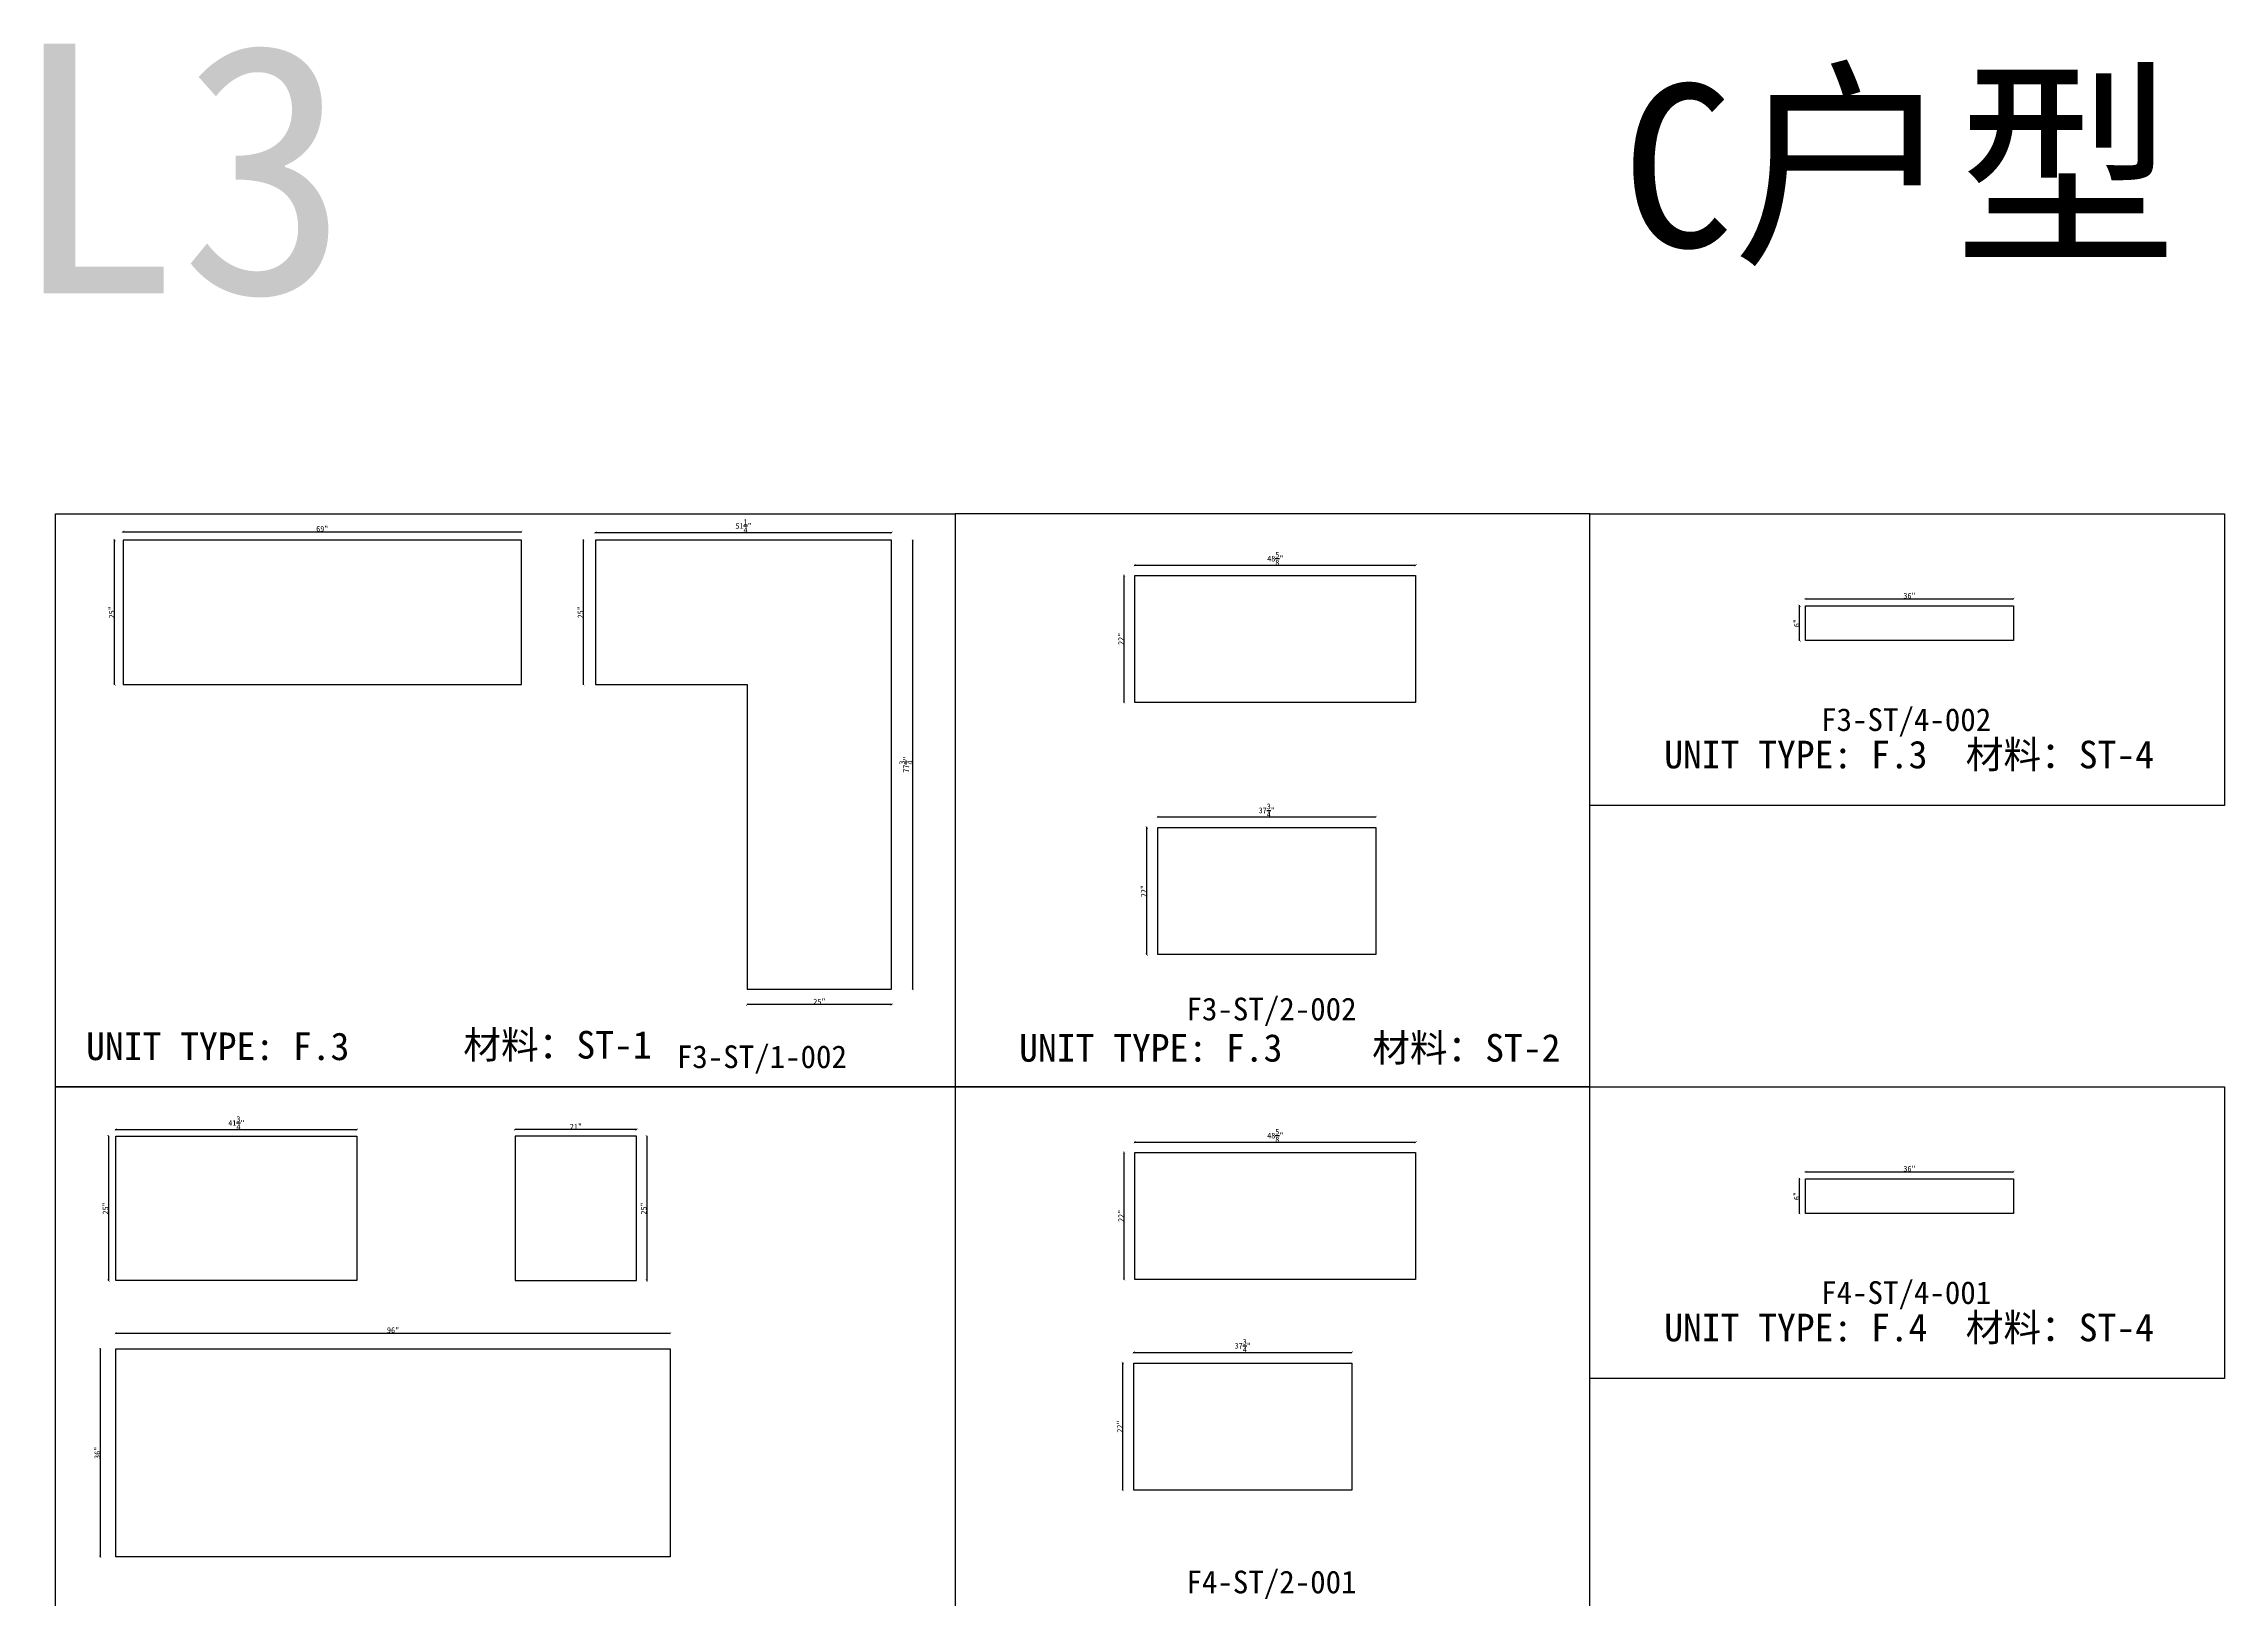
# Model space of a CAD drawing. Header units: millimetres. Extents: x -46966 to 138077, y -48408 to 2116.
# Drawn here: x 29545 to 39139, y -4727 to 2116 of the extents above; entities that cross this region are included whole.
import ezdxf
from ezdxf.enums import TextEntityAlignment as Align

# ---------------------------------------------------------------- set-up
doc = ezdxf.new("R2010")
doc.units = ezdxf.units.MM
doc.layers.add('PART_NUMBER', color=3, linetype='Continuous')
doc.styles.add('样式 1', font='')
doc.styles.get('样式 1').set_extended_font_data('NSimSun')
doc.dimstyles.new('副本 ISO-25', dxfattribs={"dimtxt": 25, "dimasz": 10, "dimexe": 1.5, "dimexo": 0.5, "dimtad": 1, "dimlfac": 0.03937, "dimlunit": 5, "dimtxsty": '样式 1', "dimblk": 'ARCHTICK', "dimcen": 2.5, "dimclrd": 256, "dimclrt": 1, "dimazin": 3, "dimtfac": 1, "dimtmove": 0, "dimatfit": 3, "dimfxlon": 1})

# ---------------------------------------------------------------- blocks, each defined once
blk = doc.blocks.new('_ArchTick')
at = {"color": 0, "linetype": 'ByBlock', "const_width": 0.15}
blk.add_lwpolyline([(-0.5, -0.5), (0.5, 0.5)], dxfattribs=at)
blk = doc.blocks.new('*D952')
at = {"color": 0, "lineweight": -2, "transparency": 16777216}
for p, q in [((29858.9, -67.7), (29856.4, -67.7)), ((29858.9, -702.7), (29856.4, -702.7))]:
    blk.add_line(p, q, dxfattribs=at)
at = {"lineweight": -2, "transparency": 16777216}
blk.add_line((29857.9, -702.7), (29857.9, -67.7), dxfattribs=at)
at = {"layer": 'Defpoints', "color": 0, "transparency": 16777216}
for p in [(29857.9, -67.7), (29894.9, -67.7), (29894.9, -702.7)]:
    blk.add_point(p, dxfattribs=at)
at = {"lineweight": -2, "transparency": 16777216, "xscale": 10, "yscale": 10, "zscale": 10}
for p, rotation in [((29857.9, -67.7), 90), ((29857.9, -702.7), 270)]:
    blk.add_blockref('_ArchTick', p, dxfattribs=dict(at, rotation=rotation))
at = {"color": 1, "transparency": 16777216, "insert": (29844.8, -385.2), "char_height": 25, "attachment_point": 5, "rotation": 90, "style": '样式 1'}
blk.add_mtext('\\A1;25"', dxfattribs=at)
blk = doc.blocks.new('*D953')
at = {"color": 0, "lineweight": -2, "transparency": 16777216}
for p, q in [((29894.9, -32.3), (29894.9, -29.8)), ((31647.5, -32.3), (31647.5, -29.8))]:
    blk.add_line(p, q, dxfattribs=at)
at = {"lineweight": -2, "transparency": 16777216}
blk.add_line((29894.9, -31.3), (31647.5, -31.3), dxfattribs=at)
at = {"layer": 'Defpoints', "color": 0, "transparency": 16777216}
for p in [(29894.9, -67.7), (31647.5, -31.3), (31647.5, -67.7)]:
    blk.add_point(p, dxfattribs=at)
at = {"lineweight": -2, "transparency": 16777216, "xscale": 10, "yscale": 10, "zscale": 10, "rotation": 180}
blk.add_blockref('_ArchTick', (29894.9, -31.3), dxfattribs=at)
at = {"lineweight": -2, "transparency": 16777216, "xscale": 10, "yscale": 10, "zscale": 10}
blk.add_blockref('_ArchTick', (31647.5, -31.3), dxfattribs=at)
at = {"color": 1, "transparency": 16777216, "insert": (30771.2, -18.2), "char_height": 25, "attachment_point": 5, "style": '样式 1'}
blk.add_mtext('\\A1;69"', dxfattribs=at)
blk = doc.blocks.new('*D954')
at = {"color": 0, "lineweight": -2, "transparency": 16777216}
for p, q in [((31973.7, -35.5), (31973.7, -33)), ((33275.5, -35.5), (33275.5, -33))]:
    blk.add_line(p, q, dxfattribs=at)
at = {"lineweight": -2, "transparency": 16777216}
blk.add_line((31973.7, -34.5), (33275.5, -34.5), dxfattribs=at)
at = {"layer": 'Defpoints', "color": 0, "transparency": 16777216}
for p in [(31973.7, -67.7), (33275.5, -34.5), (33275.5, -67.7)]:
    blk.add_point(p, dxfattribs=at)
at = {"lineweight": -2, "transparency": 16777216, "xscale": 10, "yscale": 10, "zscale": 10, "rotation": 180}
blk.add_blockref('_ArchTick', (31973.7, -34.5), dxfattribs=at)
at = {"lineweight": -2, "transparency": 16777216, "xscale": 10, "yscale": 10, "zscale": 10}
blk.add_blockref('_ArchTick', (33275.5, -34.5), dxfattribs=at)
at = {"color": 1, "transparency": 16777216, "insert": (32624.6, -5.5), "char_height": 25, "attachment_point": 5, "style": '样式 1'}
blk.add_mtext('\\A1;51{\\H1x;\\S1/4;}"', dxfattribs=at)
blk = doc.blocks.new('*D955')
at = {"color": 0, "lineweight": -2, "transparency": 16777216}
for p, q in [((31921.3, -67.7), (31918.8, -67.7)), ((31921.3, -702.7), (31918.8, -702.7))]:
    blk.add_line(p, q, dxfattribs=at)
at = {"lineweight": -2, "transparency": 16777216}
blk.add_line((31920.3, -702.7), (31920.3, -67.7), dxfattribs=at)
at = {"layer": 'Defpoints', "color": 0, "transparency": 16777216}
for p in [(31920.3, -67.7), (31973.7, -67.7), (31973.7, -702.7)]:
    blk.add_point(p, dxfattribs=at)
at = {"lineweight": -2, "transparency": 16777216, "xscale": 10, "yscale": 10, "zscale": 10}
for p, rotation in [((31920.3, -67.7), 90), ((31920.3, -702.7), 270)]:
    blk.add_blockref('_ArchTick', p, dxfattribs=dict(at, rotation=rotation))
at = {"color": 1, "transparency": 16777216, "insert": (31907.2, -385.2), "char_height": 25, "attachment_point": 5, "rotation": 90, "style": '样式 1'}
blk.add_mtext('\\A1;25"', dxfattribs=at)
blk = doc.blocks.new('*D956')
at = {"color": 0, "lineweight": -2, "transparency": 16777216}
for p, q in [((32640.5, -2109.9), (32640.5, -2112.4)), ((33275.5, -2109.9), (33275.5, -2112.4))]:
    blk.add_line(p, q, dxfattribs=at)
at = {"lineweight": -2, "transparency": 16777216}
blk.add_line((33275.5, -2110.9), (32640.5, -2110.9), dxfattribs=at)
at = {"layer": 'Defpoints', "color": 0, "transparency": 16777216}
for p in [(32640.5, -2042.5), (33275.5, -2042.5), (32640.5, -2110.9)]:
    blk.add_point(p, dxfattribs=at)
at = {"lineweight": -2, "transparency": 16777216, "xscale": 10, "yscale": 10, "zscale": 10, "rotation": 180}
blk.add_blockref('_ArchTick', (32640.5, -2110.9), dxfattribs=at)
at = {"lineweight": -2, "transparency": 16777216, "xscale": 10, "yscale": 10, "zscale": 10}
blk.add_blockref('_ArchTick', (33275.5, -2110.9), dxfattribs=at)
at = {"color": 1, "transparency": 16777216, "insert": (32958, -2097.8), "char_height": 25, "attachment_point": 5, "style": '样式 1'}
blk.add_mtext('\\A1;25"', dxfattribs=at)
blk = doc.blocks.new('*D957')
at = {"color": 0, "lineweight": -2, "transparency": 16777216}
for p, q in [((33367.7, -67.7), (33370.2, -67.7)), ((33367.7, -2042.5), (33370.2, -2042.5))]:
    blk.add_line(p, q, dxfattribs=at)
at = {"lineweight": -2, "transparency": 16777216}
blk.add_line((33368.7, -2042.5), (33368.7, -67.7), dxfattribs=at)
at = {"layer": 'Defpoints', "color": 0, "transparency": 16777216}
for p in [(33275.5, -67.7), (33368.7, -67.7), (33275.5, -2042.5)]:
    blk.add_point(p, dxfattribs=at)
at = {"lineweight": -2, "transparency": 16777216, "xscale": 10, "yscale": 10, "zscale": 10}
for p, rotation in [((33368.7, -67.7), 90), ((33368.7, -2042.5), 270)]:
    blk.add_blockref('_ArchTick', p, dxfattribs=dict(at, rotation=rotation))
at = {"color": 1, "transparency": 16777216, "insert": (33339.6, -1055.1), "char_height": 25, "attachment_point": 5, "rotation": 90, "style": '样式 1'}
blk.add_mtext('\\A1;77{\\H1x;\\S3/4;}"', dxfattribs=at)
blk = doc.blocks.new('*D958')
at = {"color": 0, "lineweight": -2, "transparency": 16777216}
for p, q in [((34346, -179.2), (34346, -176.7)), ((35581.1, -179.2), (35581.1, -176.7))]:
    blk.add_line(p, q, dxfattribs=at)
at = {"lineweight": -2, "transparency": 16777216}
blk.add_line((34346, -178.2), (35581.1, -178.2), dxfattribs=at)
at = {"layer": 'Defpoints', "color": 0, "transparency": 16777216}
for p in [(35581.1, -178.2), (34346, -222.7), (35581.1, -222.7)]:
    blk.add_point(p, dxfattribs=at)
at = {"lineweight": -2, "transparency": 16777216, "xscale": 10, "yscale": 10, "zscale": 10, "rotation": 180}
blk.add_blockref('_ArchTick', (34346, -178.2), dxfattribs=at)
at = {"lineweight": -2, "transparency": 16777216, "xscale": 10, "yscale": 10, "zscale": 10}
blk.add_blockref('_ArchTick', (35581.1, -178.2), dxfattribs=at)
at = {"color": 1, "transparency": 16777216, "insert": (34963.6, -149.1), "char_height": 25, "attachment_point": 5, "style": '样式 1'}
blk.add_mtext('\\A1;48{\\H1x;\\S5/8;}"', dxfattribs=at)
blk = doc.blocks.new('*D959')
at = {"color": 0, "lineweight": -2, "transparency": 16777216}
for p, q in [((34299.3, -222.7), (34296.8, -222.7)), ((34299.3, -781.5), (34296.8, -781.5))]:
    blk.add_line(p, q, dxfattribs=at)
at = {"lineweight": -2, "transparency": 16777216}
blk.add_line((34298.3, -781.5), (34298.3, -222.7), dxfattribs=at)
at = {"layer": 'Defpoints', "color": 0, "transparency": 16777216}
for p in [(34298.3, -222.7), (34346, -222.7), (34346, -781.5)]:
    blk.add_point(p, dxfattribs=at)
at = {"lineweight": -2, "transparency": 16777216, "xscale": 10, "yscale": 10, "zscale": 10}
for p, rotation in [((34298.3, -222.7), 90), ((34298.3, -781.5), 270)]:
    blk.add_blockref('_ArchTick', p, dxfattribs=dict(at, rotation=rotation))
at = {"color": 1, "transparency": 16777216, "insert": (34285.1, -502.1), "char_height": 25, "attachment_point": 5, "rotation": 90, "style": '样式 1'}
blk.add_mtext('\\A1;22"', dxfattribs=at)
blk = doc.blocks.new('*D960')
at = {"color": 0, "lineweight": -2, "transparency": 16777216}
for p, q in [((34446.6, -1286.4), (34446.6, -1283.9)), ((35405.4, -1286.4), (35405.4, -1283.9))]:
    blk.add_line(p, q, dxfattribs=at)
at = {"lineweight": -2, "transparency": 16777216}
blk.add_line((34446.6, -1285.4), (35405.4, -1285.4), dxfattribs=at)
at = {"layer": 'Defpoints', "color": 0, "transparency": 16777216}
for p in [(34446.6, -1332.3), (35405.4, -1285.4), (35405.4, -1332.3)]:
    blk.add_point(p, dxfattribs=at)
at = {"lineweight": -2, "transparency": 16777216, "xscale": 10, "yscale": 10, "zscale": 10, "rotation": 180}
blk.add_blockref('_ArchTick', (34446.6, -1285.4), dxfattribs=at)
at = {"lineweight": -2, "transparency": 16777216, "xscale": 10, "yscale": 10, "zscale": 10}
blk.add_blockref('_ArchTick', (35405.4, -1285.4), dxfattribs=at)
at = {"color": 1, "transparency": 16777216, "insert": (34926, -1256.4), "char_height": 25, "attachment_point": 5, "style": '样式 1'}
blk.add_mtext('\\A1;37{\\H1x;\\S3/4;}"', dxfattribs=at)
blk = doc.blocks.new('*D961')
at = {"color": 0, "lineweight": -2, "transparency": 16777216}
for p, q in [((34399.5, -1332.3), (34397, -1332.3)), ((34399.5, -1891.1), (34397, -1891.1))]:
    blk.add_line(p, q, dxfattribs=at)
at = {"lineweight": -2, "transparency": 16777216}
blk.add_line((34398.5, -1891.1), (34398.5, -1332.3), dxfattribs=at)
at = {"layer": 'Defpoints', "color": 0, "transparency": 16777216}
for p in [(34398.5, -1332.3), (34446.6, -1332.3), (34446.6, -1891.1)]:
    blk.add_point(p, dxfattribs=at)
at = {"lineweight": -2, "transparency": 16777216, "xscale": 10, "yscale": 10, "zscale": 10}
for p, rotation in [((34398.5, -1332.3), 90), ((34398.5, -1891.1), 270)]:
    blk.add_blockref('_ArchTick', p, dxfattribs=dict(at, rotation=rotation))
at = {"color": 1, "transparency": 16777216, "insert": (34385.3, -1611.7), "char_height": 25, "attachment_point": 5, "rotation": 90, "style": '样式 1'}
blk.add_mtext('\\A1;22"', dxfattribs=at)
blk = doc.blocks.new('*D947')
at = {"color": 0, "lineweight": -2, "transparency": 16777216}
for p, q in [((29863.4, -2661.8), (29863.4, -2659.3)), ((30923.8, -2661.8), (30923.8, -2659.3))]:
    blk.add_line(p, q, dxfattribs=at)
at = {"lineweight": -2, "transparency": 16777216}
blk.add_line((29863.4, -2660.8), (30923.8, -2660.8), dxfattribs=at)
at = {"layer": 'Defpoints', "color": 0, "transparency": 16777216}
for p in [(30923.8, -2660.8), (29863.4, -2690.1), (30923.8, -2690.1)]:
    blk.add_point(p, dxfattribs=at)
at = {"lineweight": -2, "transparency": 16777216, "xscale": 10, "yscale": 10, "zscale": 10, "rotation": 180}
blk.add_blockref('_ArchTick', (29863.4, -2660.8), dxfattribs=at)
at = {"lineweight": -2, "transparency": 16777216, "xscale": 10, "yscale": 10, "zscale": 10}
blk.add_blockref('_ArchTick', (30923.8, -2660.8), dxfattribs=at)
at = {"color": 1, "transparency": 16777216, "insert": (30393.6, -2631.7), "char_height": 25, "attachment_point": 5, "style": '样式 1'}
blk.add_mtext('\\A1;41{\\H1x;\\S3/4;}"', dxfattribs=at)
blk = doc.blocks.new('*D948')
at = {"color": 0, "lineweight": -2, "transparency": 16777216}
for p, q in [((29831.7, -2690.1), (29829.2, -2690.1)), ((29831.7, -3325.1), (29829.2, -3325.1))]:
    blk.add_line(p, q, dxfattribs=at)
at = {"lineweight": -2, "transparency": 16777216}
blk.add_line((29830.7, -2690.1), (29830.7, -3325.1), dxfattribs=at)
at = {"layer": 'Defpoints', "color": 0, "transparency": 16777216}
for p in [(29863.4, -2690.1), (29830.7, -3325.1), (29863.4, -3325.1)]:
    blk.add_point(p, dxfattribs=at)
at = {"lineweight": -2, "transparency": 16777216, "xscale": 10, "yscale": 10, "zscale": 10}
for p, rotation in [((29830.7, -2690.1), 90), ((29830.7, -3325.1), 270)]:
    blk.add_blockref('_ArchTick', p, dxfattribs=dict(at, rotation=rotation))
at = {"color": 1, "transparency": 16777216, "insert": (29817.5, -3007.6), "char_height": 25, "attachment_point": 5, "rotation": 90, "style": '样式 1'}
blk.add_mtext('\\A1;25"', dxfattribs=at)
blk = doc.blocks.new('*D949')
at = {"color": 0, "lineweight": -2, "transparency": 16777216}
for p, q in [((31620.4, -2661.8), (31620.4, -2659.3)), ((32153.8, -2661.8), (32153.8, -2659.3))]:
    blk.add_line(p, q, dxfattribs=at)
at = {"lineweight": -2, "transparency": 16777216}
blk.add_line((32153.8, -2660.8), (31620.4, -2660.8), dxfattribs=at)
at = {"layer": 'Defpoints', "color": 0, "transparency": 16777216}
for p in [(31620.4, -2660.8), (31620.4, -2690.1), (32153.8, -2690.1)]:
    blk.add_point(p, dxfattribs=at)
at = {"lineweight": -2, "transparency": 16777216, "xscale": 10, "yscale": 10, "zscale": 10, "rotation": 180}
blk.add_blockref('_ArchTick', (31620.4, -2660.8), dxfattribs=at)
at = {"lineweight": -2, "transparency": 16777216, "xscale": 10, "yscale": 10, "zscale": 10}
blk.add_blockref('_ArchTick', (32153.8, -2660.8), dxfattribs=at)
at = {"color": 1, "transparency": 16777216, "insert": (31887.1, -2647.7), "char_height": 25, "attachment_point": 5, "style": '样式 1'}
blk.add_mtext('\\A1;21"', dxfattribs=at)
blk = doc.blocks.new('*D950')
at = {"color": 0, "lineweight": -2, "transparency": 16777216}
for p, q in [((32197.7, -2690.1), (32200.2, -2690.1)), ((32197.7, -3325.1), (32200.2, -3325.1))]:
    blk.add_line(p, q, dxfattribs=at)
at = {"lineweight": -2, "transparency": 16777216}
blk.add_line((32198.7, -2690.1), (32198.7, -3325.1), dxfattribs=at)
at = {"layer": 'Defpoints', "color": 0, "transparency": 16777216}
for p in [(32153.8, -2690.1), (32153.8, -3325.1), (32198.7, -3325.1)]:
    blk.add_point(p, dxfattribs=at)
at = {"lineweight": -2, "transparency": 16777216, "xscale": 10, "yscale": 10, "zscale": 10}
for p, rotation in [((32198.7, -2690.1), 90), ((32198.7, -3325.1), 270)]:
    blk.add_blockref('_ArchTick', p, dxfattribs=dict(at, rotation=rotation))
at = {"color": 1, "transparency": 16777216, "insert": (32185.5, -3007.6), "char_height": 25, "attachment_point": 5, "rotation": 90, "style": '样式 1'}
blk.add_mtext('\\A1;25"', dxfattribs=at)
blk = doc.blocks.new('*D951')
at = {"color": 0, "lineweight": -2, "transparency": 16777216}
for p, q in [((29863.4, -3557.2), (29863.4, -3554.7)), ((32301.8, -3557.2), (32301.8, -3554.7))]:
    blk.add_line(p, q, dxfattribs=at)
at = {"lineweight": -2, "transparency": 16777216}
blk.add_line((29863.4, -3556.2), (32301.8, -3556.2), dxfattribs=at)
at = {"layer": 'Defpoints', "color": 0, "transparency": 16777216}
for p in [(29863.4, -3625.5), (32301.8, -3556.2), (32301.8, -3625.5)]:
    blk.add_point(p, dxfattribs=at)
at = {"lineweight": -2, "transparency": 16777216, "xscale": 10, "yscale": 10, "zscale": 10, "rotation": 180}
blk.add_blockref('_ArchTick', (29863.4, -3556.2), dxfattribs=at)
at = {"lineweight": -2, "transparency": 16777216, "xscale": 10, "yscale": 10, "zscale": 10}
blk.add_blockref('_ArchTick', (32301.8, -3556.2), dxfattribs=at)
at = {"color": 1, "transparency": 16777216, "insert": (31082.6, -3543.1), "char_height": 25, "attachment_point": 5, "style": '样式 1'}
blk.add_mtext('\\A1;96"', dxfattribs=at)
blk = doc.blocks.new('*D962')
at = {"color": 0, "lineweight": -2, "transparency": 16777216}
for p, q in [((29795.6, -3625.5), (29793.1, -3625.5)), ((29795.6, -4539.9), (29793.1, -4539.9))]:
    blk.add_line(p, q, dxfattribs=at)
at = {"lineweight": -2, "transparency": 16777216}
blk.add_line((29794.6, -3625.5), (29794.6, -4539.9), dxfattribs=at)
at = {"layer": 'Defpoints', "color": 0, "transparency": 16777216}
for p in [(29863.4, -3625.5), (29794.6, -4539.9), (29863.4, -4539.9)]:
    blk.add_point(p, dxfattribs=at)
at = {"lineweight": -2, "transparency": 16777216, "xscale": 10, "yscale": 10, "zscale": 10}
for p, rotation in [((29794.6, -3625.5), 90), ((29794.6, -4539.9), 270)]:
    blk.add_blockref('_ArchTick', p, dxfattribs=dict(at, rotation=rotation))
at = {"color": 1, "transparency": 16777216, "insert": (29781.5, -4082.7), "char_height": 25, "attachment_point": 5, "rotation": 90, "style": '样式 1'}
blk.add_mtext('\\A1;36"', dxfattribs=at)
blk = doc.blocks.new('*D963')
at = {"color": 0, "lineweight": -2, "transparency": 16777216}
for p, q in [((34346, -2717.3), (34346, -2714.8)), ((35581.1, -2717.3), (35581.1, -2714.8))]:
    blk.add_line(p, q, dxfattribs=at)
at = {"lineweight": -2, "transparency": 16777216}
blk.add_line((34346, -2716.3), (35581.1, -2716.3), dxfattribs=at)
at = {"layer": 'Defpoints', "color": 0, "transparency": 16777216}
for p in [(34346, -2760.9), (35581.1, -2716.3), (35581.1, -2760.9)]:
    blk.add_point(p, dxfattribs=at)
at = {"lineweight": -2, "transparency": 16777216, "xscale": 10, "yscale": 10, "zscale": 10, "rotation": 180}
blk.add_blockref('_ArchTick', (34346, -2716.3), dxfattribs=at)
at = {"lineweight": -2, "transparency": 16777216, "xscale": 10, "yscale": 10, "zscale": 10}
blk.add_blockref('_ArchTick', (35581.1, -2716.3), dxfattribs=at)
at = {"color": 1, "transparency": 16777216, "insert": (34963.6, -2687.2), "char_height": 25, "attachment_point": 5, "style": '样式 1'}
blk.add_mtext('\\A1;48{\\H1x;\\S5/8;}"', dxfattribs=at)
blk = doc.blocks.new('*D964')
at = {"color": 0, "lineweight": -2, "transparency": 16777216}
for p, q in [((34299.3, -2760.9), (34296.8, -2760.9)), ((34299.3, -3319.7), (34296.8, -3319.7))]:
    blk.add_line(p, q, dxfattribs=at)
at = {"lineweight": -2, "transparency": 16777216}
blk.add_line((34298.3, -3319.7), (34298.3, -2760.9), dxfattribs=at)
at = {"layer": 'Defpoints', "color": 0, "transparency": 16777216}
for p in [(34298.3, -2760.9), (34346, -2760.9), (34346, -3319.7)]:
    blk.add_point(p, dxfattribs=at)
at = {"lineweight": -2, "transparency": 16777216, "xscale": 10, "yscale": 10, "zscale": 10}
for p, rotation in [((34298.3, -2760.9), 90), ((34298.3, -3319.7), 270)]:
    blk.add_blockref('_ArchTick', p, dxfattribs=dict(at, rotation=rotation))
at = {"color": 1, "transparency": 16777216, "insert": (34285.1, -3040.3), "char_height": 25, "attachment_point": 5, "rotation": 90, "style": '样式 1'}
blk.add_mtext('\\A1;22"', dxfattribs=at)
blk = doc.blocks.new('*D965')
at = {"color": 0, "lineweight": -2, "transparency": 16777216}
for p, q in [((34341, -3641.8), (34341, -3639.3)), ((35299.9, -3641.8), (35299.9, -3639.3))]:
    blk.add_line(p, q, dxfattribs=at)
at = {"lineweight": -2, "transparency": 16777216}
blk.add_line((34341, -3640.8), (35299.9, -3640.8), dxfattribs=at)
at = {"layer": 'Defpoints', "color": 0, "transparency": 16777216}
for p in [(35299.9, -3640.8), (34341, -3687.6), (35299.9, -3687.6)]:
    blk.add_point(p, dxfattribs=at)
at = {"lineweight": -2, "transparency": 16777216, "xscale": 10, "yscale": 10, "zscale": 10, "rotation": 180}
blk.add_blockref('_ArchTick', (34341, -3640.8), dxfattribs=at)
at = {"lineweight": -2, "transparency": 16777216, "xscale": 10, "yscale": 10, "zscale": 10}
blk.add_blockref('_ArchTick', (35299.9, -3640.8), dxfattribs=at)
at = {"color": 1, "transparency": 16777216, "insert": (34820.5, -3611.7), "char_height": 25, "attachment_point": 5, "style": '样式 1'}
blk.add_mtext('\\A1;37{\\H1x;\\S3/4;}"', dxfattribs=at)
blk = doc.blocks.new('*D966')
at = {"color": 0, "lineweight": -2, "transparency": 16777216}
for p, q in [((34293.9, -3687.6), (34291.4, -3687.6)), ((34293.9, -4246.4), (34291.4, -4246.4))]:
    blk.add_line(p, q, dxfattribs=at)
at = {"lineweight": -2, "transparency": 16777216}
blk.add_line((34292.9, -4246.4), (34292.9, -3687.6), dxfattribs=at)
at = {"layer": 'Defpoints', "color": 0, "transparency": 16777216}
for p in [(34292.9, -3687.6), (34341, -3687.6), (34341, -4246.4)]:
    blk.add_point(p, dxfattribs=at)
at = {"lineweight": -2, "transparency": 16777216, "xscale": 10, "yscale": 10, "zscale": 10}
for p, rotation in [((34292.9, -3687.6), 90), ((34292.9, -4246.4), 270)]:
    blk.add_blockref('_ArchTick', p, dxfattribs=dict(at, rotation=rotation))
at = {"color": 1, "transparency": 16777216, "insert": (34279.8, -3967), "char_height": 25, "attachment_point": 5, "rotation": 90, "style": '样式 1'}
blk.add_mtext('\\A1;22"', dxfattribs=at)
blk = doc.blocks.new('*D967')
at = {"color": 0, "lineweight": -2, "transparency": 16777216}
for p, q in [((37296.2, -326.6), (37296.2, -324.1)), ((38210.6, -326.6), (38210.6, -324.1))]:
    blk.add_line(p, q, dxfattribs=at)
at = {"lineweight": -2, "transparency": 16777216}
blk.add_line((37296.2, -325.6), (38210.6, -325.6), dxfattribs=at)
at = {"layer": 'Defpoints', "color": 0, "transparency": 16777216}
for p in [(37296.2, -356.5), (38210.6, -325.6), (38210.6, -356.5)]:
    blk.add_point(p, dxfattribs=at)
at = {"lineweight": -2, "transparency": 16777216, "xscale": 10, "yscale": 10, "zscale": 10, "rotation": 180}
blk.add_blockref('_ArchTick', (37296.2, -325.6), dxfattribs=at)
at = {"lineweight": -2, "transparency": 16777216, "xscale": 10, "yscale": 10, "zscale": 10}
blk.add_blockref('_ArchTick', (38210.6, -325.6), dxfattribs=at)
at = {"color": 1, "transparency": 16777216, "insert": (37753.4, -312.5), "char_height": 25, "attachment_point": 5, "style": '样式 1'}
blk.add_mtext('\\A1;36"', dxfattribs=at)
blk = doc.blocks.new('*D968')
at = {"color": 0, "lineweight": -2, "transparency": 16777216}
for p, q in [((37271.3, -356.5), (37268.8, -356.5)), ((37271.3, -508.9), (37268.8, -508.9))]:
    blk.add_line(p, q, dxfattribs=at)
at = {"lineweight": -2, "transparency": 16777216}
blk.add_line((37270.3, -508.9), (37270.3, -356.5), dxfattribs=at)
at = {"layer": 'Defpoints', "color": 0, "transparency": 16777216}
for p in [(37270.3, -356.5), (37296.2, -356.5), (37296.2, -508.9)]:
    blk.add_point(p, dxfattribs=at)
at = {"lineweight": -2, "transparency": 16777216, "xscale": 10, "yscale": 10, "zscale": 10}
for p, rotation in [((37270.3, -356.5), 90), ((37270.3, -508.9), 270)]:
    blk.add_blockref('_ArchTick', p, dxfattribs=dict(at, rotation=rotation))
at = {"color": 1, "transparency": 16777216, "insert": (37257.2, -432.7), "char_height": 25, "attachment_point": 5, "rotation": 90, "style": '样式 1'}
blk.add_mtext('\\A1;6"', dxfattribs=at)
blk = doc.blocks.new('*D969')
at = {"color": 0, "lineweight": -2, "transparency": 16777216}
for p, q in [((37296.2, -2847.1), (37296.2, -2844.6)), ((38210.6, -2847.1), (38210.6, -2844.6))]:
    blk.add_line(p, q, dxfattribs=at)
at = {"lineweight": -2, "transparency": 16777216}
blk.add_line((37296.2, -2846.1), (38210.6, -2846.1), dxfattribs=at)
at = {"layer": 'Defpoints', "color": 0, "transparency": 16777216}
for p in [(37296.2, -2876.9), (38210.6, -2846.1), (38210.6, -2876.9)]:
    blk.add_point(p, dxfattribs=at)
at = {"lineweight": -2, "transparency": 16777216, "xscale": 10, "yscale": 10, "zscale": 10, "rotation": 180}
blk.add_blockref('_ArchTick', (37296.2, -2846.1), dxfattribs=at)
at = {"lineweight": -2, "transparency": 16777216, "xscale": 10, "yscale": 10, "zscale": 10}
blk.add_blockref('_ArchTick', (38210.6, -2846.1), dxfattribs=at)
at = {"color": 1, "transparency": 16777216, "insert": (37753.4, -2832.9), "char_height": 25, "attachment_point": 5, "style": '样式 1'}
blk.add_mtext('\\A1;36"', dxfattribs=at)
blk = doc.blocks.new('*D970')
at = {"color": 0, "lineweight": -2, "transparency": 16777216}
for p, q in [((37271.3, -2876.9), (37268.8, -2876.9)), ((37271.3, -3029.3), (37268.8, -3029.3))]:
    blk.add_line(p, q, dxfattribs=at)
at = {"lineweight": -2, "transparency": 16777216}
blk.add_line((37270.3, -3029.3), (37270.3, -2876.9), dxfattribs=at)
at = {"layer": 'Defpoints', "color": 0, "transparency": 16777216}
for p in [(37270.3, -2876.9), (37296.2, -2876.9), (37296.2, -3029.3)]:
    blk.add_point(p, dxfattribs=at)
at = {"lineweight": -2, "transparency": 16777216, "xscale": 10, "yscale": 10, "zscale": 10}
for p, rotation in [((37270.3, -2876.9), 90), ((37270.3, -3029.3), 270)]:
    blk.add_blockref('_ArchTick', p, dxfattribs=dict(at, rotation=rotation))
at = {"color": 1, "transparency": 16777216, "insert": (37257.2, -2953.1), "char_height": 25, "attachment_point": 5, "rotation": 90, "style": '样式 1'}
blk.add_mtext('\\A1;6"', dxfattribs=at)

msp = doc.modelspace()

# ---------------------------------------------------------------- linework, layer by layer
at = {"color": 1}
for points in [[(29598.099, 47.257), (33554.981, 47.257), (33554.981, -2473.161), (29598.099, -2473.161)], [(33554.981, -2473.161), (36346.855, -2473.161), (36346.855, 47.257), (33554.981, 47.257)], [(36346.855, 47.257), (39138.729, 47.257), (39138.729, -1235.14), (36346.855, -1235.14)], [(29598.099, -2473.161), (33554.981, -2473.161), (33554.981, -4993.579), (29598.099, -4993.579)], [(33554.981, -4993.579), (36346.855, -4993.579), (36346.855, -2473.161), (33554.981, -2473.161)], [(36346.855, -2473.161), (39138.729, -2473.161), (39138.729, -3755.559), (36346.855, -3755.559)]]:
    msp.add_lwpolyline(points, close=True, dxfattribs=at)
for points in [[(29894.85, -702.669), (31647.45, -702.669), (31647.45, -67.669), (29894.85, -67.669)], [(33275.495, -67.669), (31973.745, -67.669), (31973.745, -702.669), (32640.495, -702.669), (32640.495, -2042.519), (33275.495, -2042.519)], [(34346.02, -222.721), (35581.095, -222.721), (35581.095, -781.521), (34346.02, -781.521)], [(37296.174, -356.479), (38210.574, -356.479), (38210.574, -508.879), (37296.174, -508.879)], [(34446.565, -1332.306), (35405.415, -1332.306), (35405.415, -1891.106), (34446.565, -1891.106)], [(29863.379, -2690.115), (30923.829, -2690.115), (30923.829, -3325.115), (29863.379, -3325.115)], [(31620.366, -3325.115), (32153.766, -3325.115), (32153.766, -2690.115), (31620.366, -2690.115)], [(34346.02, -2760.857), (35581.095, -2760.857), (35581.095, -3319.657), (34346.02, -3319.657)], [(37296.174, -2876.897), (38210.574, -2876.897), (38210.574, -3029.297), (37296.174, -3029.297)], [(29863.379, -3625.507), (32301.779, -3625.507), (32301.779, -4539.907), (29863.379, -4539.907)], [(34341.045, -3687.618), (35299.895, -3687.618), (35299.895, -4246.418), (34341.045, -4246.418)]]:
    msp.add_lwpolyline(points, close=True)

# ---------------------------------------------------------------- texts
at = {"style": '样式 1'}
for s, height, p in [('L3', 1098.6712, (29397.473, 1017.654)), ('C户型', 716.2262, (36489.499, 1221.173)), ('UNIT TYPE: F.3', 121.5865, (36674.483, -1071.636)), ('材料：ST-4', 121.5865, (38000.764, -1071.636)), ('UNIT TYPE: F.3', 121.5865, (29732.557, -2355.026)), ('材料：ST-1', 121.5865, (31391.844, -2348.371)), ('UNIT TYPE: F.3', 121.5865, (33836.967, -2361.804)), ('材料：ST-2', 121.5865, (35389.692, -2361.804)), ('材料：ST-4', 121.5865, (38000.764, -3592.054)), ('UNIT TYPE: F.4', 121.5865, (36674.483, -3592.054))]:
    msp.add_text(s, height=height, dxfattribs=at).set_placement(p)
at = {"layer": 'PART_NUMBER', "color": 3, "style": '样式 1'}
for s, p in [('F3-ST/4-002', (37738.942, -857.31)), ('F3-ST/2-002', (34947.068, -2130.33)), ('F3-ST/1-002', (32705.186, -2340.33)), ('F4-ST/4-001', (37738.942, -3377.728)), ('F4-ST/2-001', (34947.068, -4650.748))]:
    msp.add_text(s, height=100, dxfattribs=at).set_placement(p, align=Align.MIDDLE_CENTER)

# ---------------------------------------------------------------- dimensions: what is measured, and where the dimension line sits
for base, p1, p2, picture, middle in [((33275.495, -34.536), (31973.745, -67.669), (33275.495, -67.669), '*D954', (32624.62, -5.513)), ((31647.45, -31.339), (29894.85, -67.669), (31647.45, -67.669), '*D953', (30771.15, -18.214)), ((35581.095, -178.193), (34346.02, -222.721), (35581.095, -222.721), '*D958', (34963.558, -149.099)), ((38210.574, -325.643), (37296.174, -356.479), (38210.574, -356.479), '*D967', (37753.374, -312.518)), ((35405.415, -1285.449), (34446.565, -1332.306), (35405.415, -1332.306), '*D960', (34925.99, -1256.355)), ((32640.495, -2110.935), (33275.495, -2042.519), (32640.495, -2042.519), '*D956', (32957.995, -2097.81)), ((30923.829, -2660.779), (29863.379, -2690.115), (30923.829, -2690.115), '*D947', (30393.604, -2631.686)), ((31620.366, -2660.779), (32153.766, -2690.115), (31620.366, -2690.115), '*D949', (31887.066, -2647.654)), ((35581.095, -2716.328), (34346.02, -2760.857), (35581.095, -2760.857), '*D963', (34963.558, -2687.235)), ((38210.574, -2846.062), (37296.174, -2876.897), (38210.574, -2876.897), '*D969', (37753.374, -2832.937)), ((32301.779, -3556.223), (29863.379, -3625.507), (32301.779, -3625.507), '*D951', (31082.579, -3543.098)), ((35299.895, -3640.761), (34341.045, -3687.618), (35299.895, -3687.618), '*D965', (34820.47, -3611.668))]:
    dim = msp.add_linear_dim(base=base, p1=p1, p2=p2, dimstyle='副本 ISO-25')
    dim.commit()
    dim.dimension.update_dxf_attribs({"geometry": picture, "text_midpoint": middle})
for base, p1, p2, picture, middle in [((29857.911, -67.669), (29894.85, -702.669), (29894.85, -67.669), '*D952', (29844.786, -385.169)), ((31920.3, -67.669), (31973.745, -702.669), (31973.745, -67.669), '*D955', (31907.175, -385.169)), ((33368.718, -67.669), (33275.495, -2042.519), (33275.495, -67.669), '*D957', (33339.624, -1055.094)), ((34298.257, -222.721), (34346.02, -781.521), (34346.02, -222.721), '*D959', (34285.132, -502.121)), ((37270.339, -356.479), (37296.174, -508.879), (37296.174, -356.479), '*D968', (37257.214, -432.679)), ((34398.456, -1332.306), (34446.565, -1891.106), (34446.565, -1332.306), '*D961', (34385.331, -1611.706)), ((29830.656, -3325.115), (29863.379, -2690.115), (29863.379, -3325.115), '*D948', (29817.531, -3007.615)), ((32198.664, -3325.115), (32153.766, -2690.115), (32153.766, -3325.115), '*D950', (32185.539, -3007.615)), ((34298.257, -2760.857), (34346.02, -3319.657), (34346.02, -2760.857), '*D964', (34285.132, -3040.257)), ((37270.339, -2876.897), (37296.174, -3029.297), (37296.174, -2876.897), '*D970', (37257.214, -2953.097)), ((29794.61, -4539.907), (29863.379, -3625.507), (29863.379, -4539.907), '*D962', (29781.485, -4082.707)), ((34292.936, -3687.618), (34341.045, -4246.418), (34341.045, -3687.618), '*D966', (34279.811, -3967.018))]:
    dim = msp.add_linear_dim(base=base, p1=p1, p2=p2, angle=90, dimstyle='副本 ISO-25')
    dim.commit()
    dim.dimension.update_dxf_attribs({"geometry": picture, "text_midpoint": middle})

doc.saveas('drawing.dxf')
